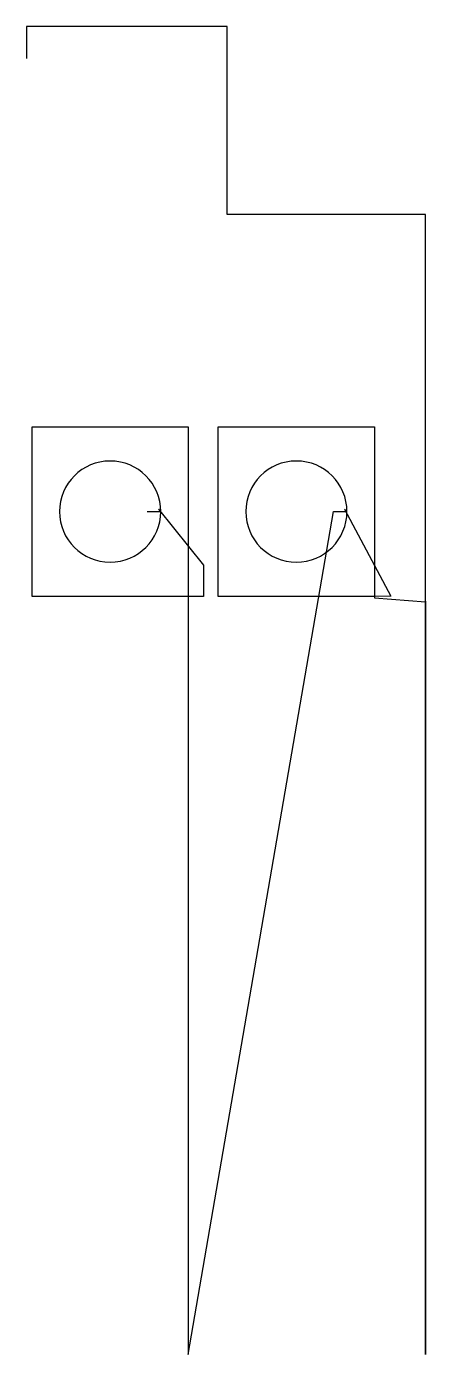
# Model space of a CAD drawing. Header units: metres. Extents: x 452 to 1044, y 0 to 1969.
import ezdxf

# ---------------------------------------------------------------- set-up
doc = ezdxf.new("R2010")
doc.units = ezdxf.units.M

msp = doc.modelspace()

# ---------------------------------------------------------------- linework, layer by layer
at = {"layer": 'TOOL_0'}
for p, q in [((750.033, 1968.822), (452.428, 1968.822)), ((452.428, 1968.822), (452.428, 1922.313)), ((750.033, 1690.24), (750.033, 1968.822)), ((452.428, 1922.313), (452.428, 1921.313)), ((1043.841, 1690.24), (750.033, 1690.24)), ((1043.841, 1116.657), (1043.841, 1690.24)), ((460.602, 1123.903), (460.602, 1375.403)), ((460.602, 1375.403), (692.102, 1375.403)), ((692.102, 1375.403), (692.102, 1123.903)), ((736.713, 1123.903), (736.713, 1375.403)), ((736.713, 1375.403), (968.213, 1375.403)), ((968.213, 1375.403), (968.213, 1123.903)), ((631.353, 1249.652), (651.353, 1249.652)), ((651.353, 1249.652), (647.817, 1253.188)), ((647.817, 1253.188), (714.687, 1170.456)), ((692.09, 0.001), (907.464, 1249.653)), ((907.464, 1249.653), (927.464, 1249.653)), ((927.464, 1249.653), (923.928, 1253.189)), ((923.928, 1253.189), (992.726, 1124.215)), ((714.687, 1170.456), (714.687, 1123.854)), ((692.102, 1123.903), (460.602, 1123.903)), ((692.102, 1123.903), (692.09, 1119.89)), ((714.687, 1123.854), (692.102, 1123.903)), ((968.213, 1123.903), (736.713, 1123.903)), ((992.726, 1124.215), (968.213, 1123.903)), ((968.213, 1123.903), (968.29, 1121.716)), ((692.09, 1119.89), (692.09, 0.001)), ((968.29, 1121.716), (1043.841, 1115.657)), ((1043.841, 1115.657), (1043.841, 1116.657)), ((1043.841, 1116.657), (1043.841, 0.001)), ((1043.841, 1115.657), (1043.841, 1116.657)), ((1043.841, 0.001), (1043.841, 1115.657))]:
    msp.add_line(p, q, dxfattribs=at)
for centre, start, end in [((576.353, 1249.652), 0, 180), ((852.464, 1249.653), 0, 180), ((576.353, 1249.652), 180, 0), ((852.464, 1249.653), 180, 0)]:
    msp.add_arc(centre, 75, start, end, dxfattribs=at)

doc.saveas('drawing.dxf')
